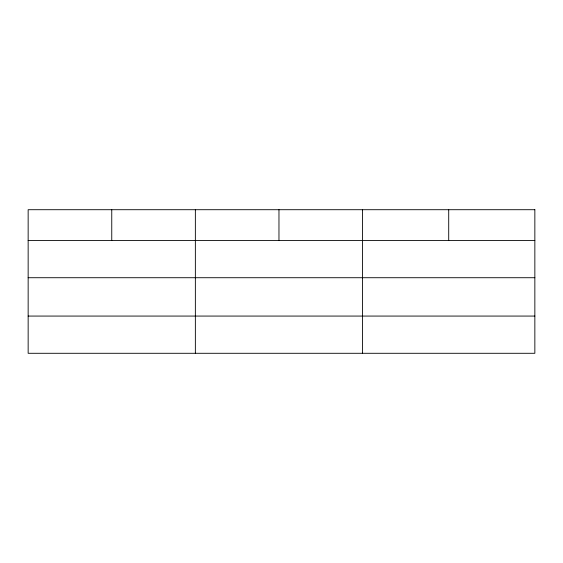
<?xml version="1.0" encoding="UTF-8"?>
<svg xmlns="http://www.w3.org/2000/svg" width="563" height="563" viewBox="0 0 563 563"><rect width="100%" height="100%" fill="white"/><g stroke="black" fill="none" stroke-linecap="round" stroke-linejoin="round"><path stroke-width="0.84" d="M28.15 240.507L534.85 240.507M28.15 277.721L534.85 277.721M28.15 316.068L534.85 316.068M448.711 209.71L448.711 240.507M362.572 209.71L362.572 353.29M278.966 209.71L278.966 240.507M195.361 209.71L195.361 353.29M111.756 209.71L111.756 240.507M534.85 209.71L28.15 209.71L28.15 353.29L534.85 353.29L534.85 209.71"/></g></svg>
